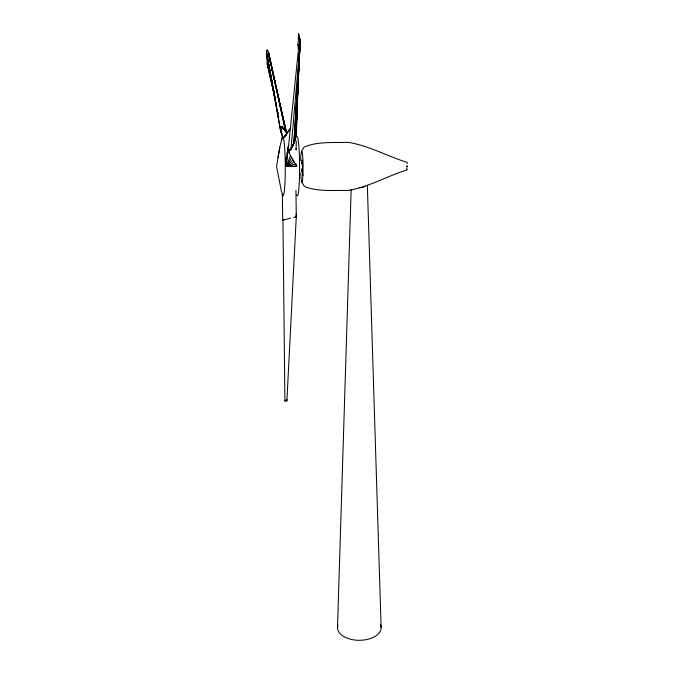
<?xml version="1.0" encoding="UTF-8"?>
<svg xmlns="http://www.w3.org/2000/svg" width="674" height="674" viewBox="0 0 674 674"><rect width="100%" height="100%" fill="white"/><g stroke="black" fill="none" stroke-linecap="round" stroke-linejoin="round"><path stroke-width="1.01" d="M283.442 129.341L283.56 128.254L282.355 126.982L280.14 126.409L282.549 137.606L280.409 126.4L287.528 132.753M288.396 148.078L287.739 148.28L287.528 150.184L286.45 166.36L296.636 166.267L296.535 164.212L296.653 166.301L285.978 166.368L288.135 145.946M296.518 131.211L296.56 126.476L296.063 125.709M407.104 166.208L407.214 166.638L407.071 165.745L407.088 166.621M296.063 148.844L296.038 149.872L296.358 141.119M298.144 48.41L298.245 44.206M298.38 38.957L298.506 33.7L299.913 38.915L300.2 43.532L290.957 149.342L288.767 151.035L287.579 151.043M337.497 627.705L351.154 189.445M299.669 45.832C296.105 49.16 299.745 34.323 298.506 33.7M293.072 145.416L295.204 139.282L296.257 132.921L298.119 81.183M298.253 76.988L298.599 66.49M298.936 55.993L299.003 53.895M297.436 98.547L296.257 132.921L299.349 53.541L298.902 62.952M297.579 94.377L298.043 80.838M298.262 74.595L298.548 66.263M298.902 55.841L298.97 53.76M300.739 173.21A15.527 1.247 89.7 0 0 302.693 178.627L303.03 172.055A15.527 1.247 89.7 0 0 302.213 152.299A15.527 1.247 89.7 0 0 300.663 160.395M301.607 169.882L301.868 171.078L302.146 168.66M299.593 47.273L299.913 38.915L299.61 46.228M299.492 53.768L295.802 136.114L297.487 96.399M297.571 94.309L298.144 80.72M298.237 78.631L298.767 66.086M299.585 51.687L300.099 40.221L299.576 50.651M298.135 79.844L295.204 139.282L300.216 41.527L293.813 144.067L300.216 42.833L294.319 142.408L293.434 142.753M298.245 77.763L298.809 66.288M298.911 64.207L299.424 53.777M286.956 399.733C289.264 401.637 281.319 401.679 286.956 399.733L296.274 216.742L295.937 190.22M302.104 169.705L302.129 169.199M287.191 154.767L287.739 148.592M296.45 124.673L296.257 120.023M268.581 52.521L285.599 131.253L268.581 52.521C265.185 42.74 267.595 64.123 267.258 64.207L275.321 99.019M287.528 150.184L288.034 151.102L298.725 46.708M296.215 121.455L296.383 119.871L296.594 128.414L296.063 130.217M296.307 134.463L295.305 140.925M266.837 50.129L266.643 52.05L280.645 131.026L266.769 54.341L273.964 92.313M282.086 138.069L279.811 147.244L276.551 166.394L281.437 191.534M282.204 127.9L282.355 126.982L280.3 126.805L281.269 133.46M279.811 147.244L277.983 157.665M301.623 162.956L301.8 162.308L302.121 164.397M267.822 62L267.258 64.207L274.604 95.742M296.223 120.435L296.366 119.888L296.484 121.64M282.086 127.875L282.355 126.982M295.406 164.102L286.45 166.36L290.494 155.433M296.156 127.26L296.56 126.476L296.594 128.414M291.547 148.381L290.806 148.364L290.957 149.342L293.123 145.685L292.904 144.371M301.531 151.389L304.134 147.016C318.027 141.211 333.462 142.905 348.129 142.357C368.872 145.626 387.154 156.225 407.062 162.316M294.176 161.937L286.45 166.36L291.724 157.598M280.3 126.805L280.409 126.4M290.123 128.658L283.872 137.445L286.105 135.289M289.432 130.242L283.889 137.429L286.568 134.387M296.105 216.935L296.231 214.003M286.45 166.36L292.954 159.772M282.339 193.674L282.676 220.196L283.139 220.196M295.743 133.216L295.802 136.047L295.583 134.311M407.045 169.848C387.12 176.167 368.847 186.968 348.054 190.489C333.52 190.152 318.372 191.905 304.488 186.546L301.809 182.157M282.945 220.196L284.9 401.038M295.608 216.91L296.274 216.742M290.654 218.123L282.954 220.103M293.519 217.432L294.942 217.087M282.878 220.154L283.872 220.145M288.421 148.297L287.739 148.28L288.455 148.516M281.505 132.087L280.831 132.053L281.446 132.433M287.731 150.681L288.767 151.035L289.264 153.268L296.653 166.301M285.161 130.983L283.56 128.254L283.628 129.332M289.491 149.704L289.786 150.504L289.778 149.628M288.539 151.043L289.264 153.268M268.757 55.504L269.465 58.571L268.69 53.28L286.105 132.011M269.937 60.618L270.881 64.704L269.92 60.593M271.352 66.751L286.425 132.188M271.31 66.701L272.245 70.77M272.709 72.8L286.416 132.837L268.724 54.055L286.105 132.011M267.241 62.749L276.753 106.964M289.609 149.67L289.786 150.504M272.608 84.41L266.988 56.675L275.253 99.626M273.652 89.541L274.065 91.597M275.641 101.673L276.626 106.787M277.022 108.834L278.008 113.948M278.396 115.995L278.792 118.043M274.36 94.368L275.329 99.499M276.306 104.63L276.694 106.686M277.663 111.817L278.059 113.864M293.047 144.32L293.241 145.399M406.97 169.629L406.784 167.666M298.186 44.669L298.422 46.396M288.708 150.597L288.767 151.035M302.129 169.157L302.904 175.644M407.214 162.99L407.273 163.656M292.39 145.719L292.491 146.856M286.231 163.951L285.886 157.952L285.978 166.368M295.642 133.284L295.802 136.114M367.338 185.24L381.13 627.705M281.673 140.268A29.521 2.359 89.7 0 1 285.287 166.486A29.521 2.359 89.7 0 1 281.951 192.334M296.973 136.763A29.521 2.359 89.7 0 1 299.576 169.3A29.521 2.359 89.7 0 1 296.83 194.997M301.632 170.741A6.184 0.497 89.7 0 0 302.331 170.497L302.441 167.674A6.184 0.497 89.7 0 0 302.205 161.238A6.184 0.497 89.7 0 0 301.657 160.985M380.389 624.444A21.821 12.595 0 0 1 360.026 640.292A21.821 12.595 0 0 1 337.918 625.245M364.946 186.386A7.962 4.6 0 0 1 359.318 187.734M291 148.364L290.957 149.342L290.924 148.364"/></g></svg>
